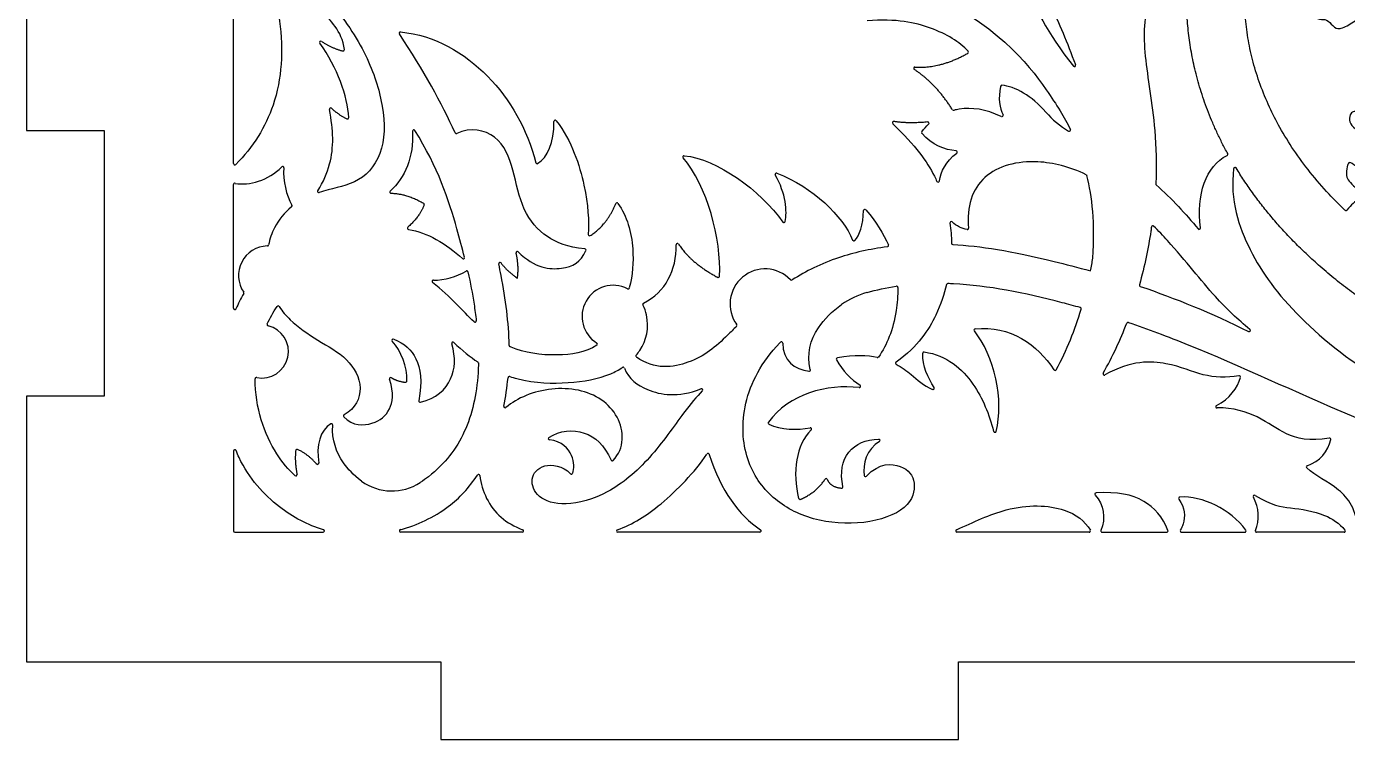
# Model space of a CAD drawing. Header units: millimetres. Extents: x -155 to 473, y -331 to 153.
# Drawn here: x -139.2 to -37.1, y -97.1 to -42.1 of the extents above; entities that cross this region are included whole.
import ezdxf

# ---------------------------------------------------------------- set-up
doc = ezdxf.new("R2010")
doc.units = ezdxf.units.MM
doc.header["$MEASUREMENT"] = 0
doc.layers.add('Layer 03', color=5, linetype='Continuous')

msp = doc.modelspace()

# ---------------------------------------------------------------- linework, layer by layer
at = {"layer": 'Layer 03'}
for p, q in [((-139.19, -29.63), (-139.19, -50.13)), ((-123.19, -52.68), (-123.19, -29.69)), ((-139.19, -50.13), (-133.19, -50.13)), ((-133.19, -50.13), (-133.19, -70.63)), ((-123.19, -63.85), (-123.19, -54.3)), ((-133.19, -70.63), (-139.19, -70.63)), ((-139.19, -70.63), (-139.19, -91.13)), ((-123.19, -74.87), (-123.19, -81.03)), ((-123.09, -81.13), (-116.27, -81.13)), ((-100.89, -81.13), (-110.28, -81.13)), ((-82.54, -81.13), (-93.51, -81.13)), ((-57.1, -81.13), (-67.31, -81.13)), ((-56.1, -81.13), (-51.11, -81.13)), ((-49.97, -81.13), (-45.08, -81.13)), ((-37.41, -81.13), (-44.17, -81.13)), ((-139.19, -91.13), (-107.19, -91.13)), ((-107.19, -91.13), (-107.19, -97.13)), ((-67.19, -97.13), (-67.19, -91.13)), ((-67.19, -91.13), (-24.19, -91.13)), ((-107.19, -97.13), (-67.19, -97.13))]:
    msp.add_line(p, q, dxfattribs=at)
for centre, radius, start, end in [((-110.3, -42.62), 0.1, 84.7455, 213.7554), ((-116.44, -43.33), 0.1, 55.9574, 215.6972), ((-114.73, -43.89), 0.1, 255.113, 6.8024), ((-66.53, -44.07), 0.1, 299.9483, 43.037), ((-70.56, -45.33), 0.1, 86.5879, 236.9566), ((-58.24, -45.1), 0.1, 217.9313, 20.0206), ((-63.84, -46.74), 0.1, 86.5105, 167.8255), ((-115.69, -48.48), 0.1, 45.5045, 191.7638), ((-67.58, -48.47), 0.1, 212.0456, 284.0622), ((-63.84, -48.96), 0.1, 244.8518, 28.0959), ((-55.09, -44.06), 7.09, 220.9254, 239.5184), ((-114.39, -49.13), 0.1, 243.7051, 2.7931), ((-98.34, -49.43), 0.1, 37.5231, 181.021), ((-72.2, -49.52), 0.1, 80.6115, 226.2606), ((-69.57, -49.57), 0.1, 313.4634, 95.4328), ((-109.27, -50.18), 0.1, 32.6497, 183.6124), ((-105.99, -50.27), 0.1, 204.5997, 296.1865), ((-69.95, -50.28), 0.1, 141.9523, 221.4168), ((-58.63, -50.09), 0.1, 239.5184, 26.4391), ((-67.38, -51.79), 0.1, 306.0973, 85.6852), ((-46.48, -51.96), 0.1, 295.0795, 28.8158), ((-123.09, -52.68), 0.1, 180, 314.6956), ((-119.4, -53), 0.1, 354.6906, 136.2722), ((-99.75, -52.59), 0.1, 194.6367, 300.6936), ((-88.39, -52.17), 0.1, 84.5509, 221.0988), ((-45.84, -53.07), 0.1, 31.3985, 172.9876), ((-81.26, -53.51), 0.1, 68.8505, 210.3948), ((-68.77, -54.01), 0.1, 205.2995, 350.647), ((-57.36, -53.63), 0.1, 13.6362, 64.5369), ((-123.09, -54.3), 0.1, 80.8853, 180), ((-116.61, -54.82), 0.1, 146.6821, 287.6818), ((-111.02, -54.87), 0.1, 132.9795, 269.2983), ((-51.85, -54.25), 0.1, 177.1259, 228.3791), ((-118.77, -55.94), 0.1, 309.6131, 27.2059), ((-108.57, -55.82), 0.1, 340.8231, 59.7649), ((-93.58, -55.81), 0.1, 36.8693, 157.7181), ((-74.42, -56.31), 0.1, 40.4789, 177.9137), ((-37.27, -56.21), 0.1, 226.3043, 321.7512), ((-109.66, -57.66), 0.1, 132.2972, 260.6132), ((-95.69, -58.15), 0.1, 176.5571, 301.7289), ((-80.67, -57.13), 0.1, 215.8234, 349.7287), ((-67.76, -57.26), 0.1, 48.3423, 188.9717), ((-66.51, -57.67), 0.1, 262.1385, 6.8755), ((-52.19, -57.57), 0.1, 44.8304, 171.6754), ((-48.61, -57.66), 0.1, 219.2294, 7.176), ((-120.54, -61.31), 2.27, 91.0968, 214.7821), ((-120.58, -58.94), 0.1, 271.0968, 348.6458), ((-88.9, -58.94), 0.1, 33.0529, 181.0133), ((-75.28, -58.55), 0.1, 202.5239, 318.7253), ((-72.7, -59), 0.1, 277.4092, 23.6261), ((-67.63, -58.83), 0.1, 180.4847, 266.8185), ((-105.44, -59.94), 0.1, 227.0995, 13.9178), ((-101.27, -59.56), 0.1, 44.8989, 194.2741), ((-96.06, -59.36), 0.1, 335.1376, 83.7199), ((-105.18, -61.06), 0.1, 12.4686, 120.8196), ((-102.61, -60.4), 0.1, 35.9027, 191.8511), ((-82.13, -63.52), 2.71, 43.8257, 215.8813), ((-107.75, -61.77), 0.1, 87.8711, 231.266), ((-93.86, -64.48), 2.41, 62.6647, 238.3889), ((-85.75, -61.37), 0.1, 242.1877, 357.0464), ((-80.1, -61.58), 0.1, 223.8257, 302.3569), ((-71.98, -62.24), 0.1, 1.1647, 98.2817), ((-68.02, -62.04), 0.1, 88.0269, 166.2188), ((-53.12, -62.07), 0.1, 164.5352, 251.2314), ((-122.49, -62.66), 0.1, 330.1735, 34.7821), ((-92.71, -62.25), 0.1, 242.6647, 345.9438), ((-72.53, -68.8), 6.41, 105.6732, 125.2329), ((-123.09, -63.85), 0.1, 180, 336.4217), ((-119.74, -63.77), 0.1, 33.0947, 146.0142), ((-91.48, -63.54), 0.1, 116.2218, 206.8686), ((-57.81, -63.89), 0.1, 343.1831, 74.3565), ((-120.99, -67.19), 2.04, 258.3409, 76.8189), ((-120.5, -65.11), 0.1, 154.8286, 256.8189), ((-104.54, -64.83), 0.1, 225.8833, 6.4634), ((-84.41, -65.17), 0.1, 314.6585, 35.8813), ((-54.1, -65.04), 0.1, 71.3273, 158.8532), ((-110.86, -66.32), 0.1, 68.3685, 223.1656), ((-65.9, -65.53), 0.1, 96.0445, 219.1294), ((-44.75, -65.55), 0.1, 243.2065, 50.421), ((-106.24, -66.56), 0.1, 45.7081, 196.5235), ((-101.8, -66.73), 0.1, 181.1638, 247.5456), ((-95.18, -66.62), 0.1, 302.7567, 58.3889), ((-80.87, -66.54), 0.1, 359.3585, 135.4287), ((-69.85, -67.32), 0.1, 81.8401, 177.4151), ((-104.37, -68.07), 0.1, 358.9283, 57.0651), ((-92.01, -67.53), 0.1, 140.5019, 233.6521), ((-76.53, -67.77), 0.1, 99.9814, 208.0922), ((-73.45, -67.55), 0.1, 257.9397, 326.1257), ((-71.96, -68.08), 0.1, 125.5463, 242.7506), ((-121.42, -69.29), 0.1, 78.3409, 180.0526), ((-111.05, -69.29), 0.1, 57.5134, 198.5947), ((-101.89, -69.22), 0.1, 73.3811, 174.5446), ((-93.1, -68.5), 0.1, 22.1291, 123.3984), ((-78.73, -68.6), 0.1, 263.6933, 13.0064), ((-59.73, -68.54), 0.1, 213.3185, 331.5341), ((-55.93, -68.91), 0.1, 150.5187, 299.4362), ((-45.51, -69.15), 0.1, 344.3606, 100.924), ((-109.9, -69.46), 0.1, 262.2004, 358.7617), ((-87.05, -70.15), 0.1, 315.7104, 111.2728), ((-74.86, -69.87), 0.1, 262.6609, 57.0651), ((-69.16, -70.01), 0.1, 248.1139, 33.2124), ((-108.77, -71), 0.1, 169.9001, 281.5948), ((-102.21, -71.43), 0.1, 168.5584, 309.7988), ((-47.22, -71.44), 0.1, 116.9094, 272.1759), ((-114.61, -72.15), 0.1, 117.3139, 222.8381), ((-115.63, -72.86), 0.1, 356.4687, 119.2544), ((-81.8, -72.69), 0.1, 143.9303, 242.8314), ((-78.64, -73.17), 0.1, 313.5956, 101.7185), ((-64.38, -73.32), 0.1, 195.0895, 345.1553), ((-98.78, -73.91), 0.1, 124.9605, 264.7353), ((-73.35, -74.05), 0.1, 300.522, 89.6424), ((-38.54, -73.97), 0.1, 349.1668, 100.4677), ((-123.09, -74.87), 0.1, 22.0384, 180), ((-118.29, -74.84), 0.1, 64.6416, 174.3496), ((-86.53, -75.16), 0.1, 17.6303, 145.09), ((-116.71, -75.8), 0.1, 219.8482, 8.8944), ((-93.94, -75.52), 0.1, 204.5566, 315.4805), ((-40.23, -76.1), 0.1, 107.3613, 226.9613), ((-118.38, -76.68), 0.1, 227.8442, 12.3678), ((-110.96, -73.97), 3.98, 233.9148, 303.4087), ((-104.27, -76.77), 0.1, 7.4548, 146.8015), ((-97.09, -76.55), 0.1, 223.9896, 339.9918), ((-77.42, -77.09), 0.1, 23.0184, 147.0853), ((-74.38, -76.73), 0.1, 190.0039, 316.2025), ((-79.44, -78.5), 0.1, 194.3092, 293.4836), ((-76.22, -77.63), 0.1, 264.7258, 11.8736), ((-56.56, -78.19), 0.1, 93.1649, 222.0601), ((-50.09, -78.52), 0.1, 93.7555, 216.6067), ((-44.33, -78.38), 0.1, 58.5212, 209.2232), ((-123.09, -81.03), 0.1, 180, 270), ((-116.27, -81.03), 0.1, 270, 73.6963), ((-110.28, -81.03), 0.1, 105.3057, 270), ((-100.89, -81.03), 0.1, 270, 69.3788), ((-93.51, -81.03), 0.1, 109.577, 270), ((-82.54, -81.03), 0.1, 270, 55.2574), ((-67.31, -81.03), 0.1, 113.8635, 270), ((-57.1, -81.03), 0.1, 270, 29.367), ((-56.1, -81.03), 0.1, 156.8159, 270), ((-51.11, -81.03), 0.1, 270, 19.6373), ((-49.97, -81.03), 0.1, 148.5816, 270), ((-45.08, -81.03), 0.1, 270, 36.5856), ((-44.17, -81.03), 0.1, 156.6017, 270), ((-37.41, -81.03), 0.1, 270, 38.3277)]:
    msp.add_arc(centre, radius, start, end, dxfattribs=at)
for points, knots in [([(-37.34, -56.28), (-37.76, -55.88), (-38.7, -54.94), (-40.03, -53.4), (-41.3, -51.68), (-42.34, -49.99), (-43.21, -48.3), (-43.9, -46.61), (-44.45, -44.89), (-44.82, -43.19), (-45.04, -41.53), (-45.11, -39.88), (-45.04, -38.24), (-44.74, -35.98), (-44.13, -33.69), (-43.21, -31.47), (-42.34, -29.78), (-41.45, -28.33), (-40.8, -27.42), (-40.54, -27.07)], [1638.84946, 1638.84946, 1638.84946, 1638.84946, 1640.603771, 1642.831505, 1644.965059, 1647.005925, 1648.783769, 1650.660291, 1652.461517, 1654.195046, 1655.870763, 1657.497748, 1659.124733, 1660.80045, 1664.335205, 1666.211727, 1667.989571, 1670.030437, 1671.336775, 1671.336775, 1671.336775, 1671.336775]), ([(-40.41, -27.04), (-39.4, -27.56), (-38.94, -27.72), (-38.96, -27.89), (-39.56, -28.14), (-40.15, -28.49), (-40.09, -28.83), (-39.6, -29.42), (-39.26, -29.25), (-38.22, -28.73), (-37.62, -28.36), (-37.13, -28.64), (-35.2, -29.41), (-33.53, -29.95), (-33, -30.07), (-33.1, -30.26), (-34.04, -30.52), (-35.29, -30.45), (-36.61, -29.83), (-37.05, -29.48), (-37.38, -29.77), (-38.06, -30.7), (-38.51, -31.07), (-38.19, -31.63), (-36.74, -32.04), (-35.23, -31.98), (-33.82, -31.63), (-33.98, -32.11), (-35.28, -33.64), (-37.28, -35.99), (-39.61, -38.34), (-40.51, -39.07), (-40.44, -40.1), (-40.03, -41.2), (-39.25, -41.63), (-38.77, -41.48), (-38.27, -42.08), (-37.82, -42.41), (-36.79, -41.83), (-35.86, -41.18), (-33.28, -41.33), (-30.75, -41.23), (-29.9, -41.64), (-28.51, -43.75), (-28.34, -44.87), (-28.62, -46.44), (-28.49, -46.44), (-27.59, -45.99), (-27.29, -45.68), (-27.29, -46.03), (-27.38, -46.85), (-27.48, -47.55), (-27.18, -47.44), (-26.24, -46.67), (-25.74, -45.95), (-25.71, -46.12), (-25.72, -46.83), (-25.85, -47.27), (-25.53, -47.16), (-24.9, -46.83), (-24.27, -46.08), (-24.04, -46.3), (-23.3, -47.06), (-23.13, -48.36), (-23.09, -48.78), (-22.74, -48.63), (-22.16, -47.72), (-22, -48.01), (-22.03, -49.74), (-22.1, -50.89), (-21.97, -51.02), (-21.62, -50.62), (-21.04, -49.53), (-20.67, -48.7), (-20.48, -48.89), (-20.23, -49.51), (-20.03, -49.4), (-19.12, -48.31), (-18.74, -47.23), (-18.53, -46.41), (-18.28, -46.57), (-17.5, -47.38), (-16.75, -47.88), (-15.63, -48.03), (-15.65, -48.37), (-16.1, -51.4), (-16.72, -53.2), (-17.37, -54.53), (-17.51, -55.42), (-17.33, -57.19), (-18.05, -59.74), (-18.87, -61.72), (-19.22, -62.11), (-20.33, -62.14), (-20.64, -62.31), (-21.32, -63.9), (-21.85, -64.55), (-22.32, -64.11), (-22.74, -63.44), (-23.03, -62.94), (-23.26, -63.07), (-23.71, -63.42), (-24.1, -63.62), (-24.09, -63.24), (-23.68, -62.55), (-23.42, -62), (-23.53, -61.75), (-23.87, -61.14), (-24.19, -61.5), (-24.99, -62.15), (-25.59, -62.68), (-25.87, -62.76), (-26.85, -61.87), (-28, -60.67), (-28.34, -60.1), (-28.14, -59.99), (-27.3, -59.57), (-26.24, -59.27), (-26.28, -59.08), (-26.52, -58.1), (-26.74, -58.07), (-27.61, -58.1), (-28.46, -58.29), (-29.52, -58.82), (-30.4, -59.28), (-30.64, -59.14), (-31.26, -58.54), (-31.23, -58.26), (-31.09, -57.74), (-30.92, -57.79), (-30.36, -58.07), (-29.39, -58.2), (-28.13, -57.94), (-27.36, -57.38), (-26.84, -56.38), (-26.75, -55.81), (-26.9, -55.63), (-27.81, -55.4), (-27.88, -55.62), (-28.19, -56.22), (-28.8, -56.69), (-29.63, -56.8), (-30.47, -56.56), (-30.75, -56.34), (-30.65, -56.24), (-29.46, -55.83), (-28.74, -54.94), (-28.58, -54.5), (-28.88, -54.03), (-29.33, -53.81), (-29.53, -54.1), (-30.15, -54.71), (-30.87, -55.07), (-31.71, -54.96), (-31.92, -54.64), (-31.64, -54.34), (-30.08, -53.7), (-29.5, -52.94), (-29.53, -52.72), (-30.12, -52.26), (-30.32, -52.5), (-30.67, -52.84), (-31.51, -53.31), (-32.17, -53.41), (-32.04, -53.05), (-32.01, -52.62), (-31.75, -52.58), (-30.96, -52.24), (-30.11, -51.34), (-29.77, -50.75), (-29.74, -50.47), (-30.3, -49.73), (-30.52, -49.98), (-30.99, -50.62), (-31.71, -51.11), (-32.35, -51.2), (-32.37, -50.98), (-32.19, -49.35), (-32.16, -46.86), (-32.48, -44.22), (-32.68, -44.06), (-33.3, -43.78), (-33.8, -44.02), (-33.86, -44.24), (-33.74, -45.62), (-33.72, -48.01), (-33.81, -49.75), (-33.97, -49.92), (-34.57, -49.33), (-35.55, -48.83), (-36.38, -48.64), (-36.72, -48.66), (-36.95, -48.84), (-37.05, -49.5), (-36.6, -49.97), (-35.71, -50.61), (-34.94, -51.19), (-34.97, -51.37), (-35.42, -51.61), (-35.99, -52.03), (-35.84, -52.38), (-35.49, -53.07), (-35.21, -53.15), (-34.59, -52.99), (-34, -52.68), (-33.79, -52.88), (-33.38, -53.57), (-33.46, -53.74), (-34.44, -53.86), (-35.56, -53.8), (-35.93, -53.5), (-36.53, -52.84), (-37.04, -52.48), (-37.17, -52.86), (-37.28, -53.66), (-37.06, -54.02), (-36.56, -54.51), (-35.98, -54.97), (-36.14, -55.31), (-36.87, -55.86), (-37.19, -56.27)], [1671.477538, 1671.477538, 1671.477538, 1671.477538, 1672.321394, 1673.185856, 1674.050318, 1674.914779, 1675.779241, 1676.643703, 1677.508164, 1678.372626, 1679.237087, 1680.101549, 1680.966011, 1681.830472, 1682.694934, 1683.559396, 1684.423857, 1685.288319, 1686.152781, 1687.017242, 1687.881704, 1688.746166, 1689.610627, 1690.475089, 1691.339551, 1692.204012, 1693.068474, 1693.932935, 1694.797397, 1695.661859, 1696.52632, 1697.390782, 1698.255244, 1699.119705, 1699.984167, 1700.848629, 1701.71309, 1702.577552, 1703.442014, 1704.306475, 1705.170937, 1706.035398, 1706.89986, 1707.764322, 1708.628783, 1709.493245, 1710.357707, 1711.222168, 1712.08663, 1712.951092, 1713.815553, 1714.680015, 1715.544477, 1716.408938, 1717.2734, 1718.137862, 1719.002323, 1719.866785, 1720.731246, 1721.595708, 1722.46017, 1723.324631, 1724.189093, 1725.053555, 1725.918016, 1726.782478, 1727.64694, 1728.511401, 1729.375863, 1730.240325, 1731.104786, 1731.969248, 1732.83371, 1733.698171, 1734.562633, 1735.427094, 1736.291556, 1737.156018, 1738.020479, 1738.884941, 1739.749403, 1740.613864, 1741.478326, 1742.342788, 1743.207249, 1744.071711, 1744.936173, 1745.800634, 1746.665096, 1747.529558, 1748.394019, 1749.258481, 1750.122942, 1750.987404, 1751.851866, 1752.716327, 1753.580789, 1754.445251, 1755.309712, 1756.174174, 1757.038636, 1757.903097, 1758.767559, 1759.632021, 1760.496482, 1761.360944, 1762.225405, 1763.089867, 1763.954329, 1764.81879, 1765.683252, 1766.547714, 1767.412175, 1768.276637, 1769.141099, 1770.00556, 1770.870022, 1771.734484, 1772.598945, 1773.463407, 1774.327869, 1775.19233, 1776.056792, 1776.921253, 1777.785715, 1778.650177, 1779.514638, 1780.3791, 1781.243562, 1782.108023, 1782.972485, 1783.836947, 1784.701408, 1785.56587, 1786.430332, 1787.294793, 1788.159255, 1789.023717, 1789.888178, 1790.75264, 1791.617101, 1792.481563, 1793.346025, 1794.210486, 1795.074948, 1795.93941, 1796.803871, 1797.668333, 1798.532795, 1799.397256, 1800.261718, 1801.12618, 1801.990641, 1802.855103, 1803.719565, 1804.584026, 1805.448488, 1806.312949, 1807.177411, 1808.041873, 1808.906334, 1809.770796, 1810.635258, 1811.499719, 1812.364181, 1813.228643, 1814.093104, 1814.957566, 1815.822028, 1816.686489, 1817.550951, 1818.415412, 1819.279874, 1820.144336, 1821.008797, 1821.873259, 1822.737721, 1823.602182, 1824.466644, 1825.331106, 1826.195567, 1827.060029, 1827.924491, 1828.788952, 1829.653414, 1830.517876, 1831.382337, 1832.246799, 1833.11126, 1833.975722, 1834.840184, 1835.704645, 1836.569107, 1837.433569, 1838.29803, 1839.162492, 1840.026954, 1840.891415, 1841.755877, 1842.620339, 1843.4848, 1844.349262, 1845.213724, 1846.078185, 1846.942647, 1847.807108, 1848.67157, 1849.536032, 1850.400493, 1851.264955, 1852.129417, 1852.993878, 1853.85834, 1854.722802, 1855.587263, 1856.451725, 1857.316187, 1858.180648, 1859.04511, 1859.853549, 1859.853549, 1859.853549, 1859.853549]), ([(-58.14, -45.06), (-58.76, -43.37), (-60.42, -39.66), (-61.78, -35.68), (-62.32, -30.49), (-61.7, -28.72)], [2872.054439, 2872.054439, 2872.054439, 2872.054439, 2877.991476, 2886.397612, 2894.610999, 2894.610999, 2894.610999, 2894.610999]), ([(-122.99, -29.67), (-122.53, -31.34), (-121.03, -35.76), (-119.24, -41.75), (-119.53, -47.92), (-121.68, -51.43), (-123.02, -52.75)], [525.300014, 525.300014, 525.300014, 525.300014, 530.129511, 538.617476, 547.105441, 554.084199, 554.084199, 554.084199, 554.084199]), ([(-63.52, -30.77), (-63.37, -34.32), (-62.3, -38.71), (-60.39, -42.5), (-58.32, -45.16)], [2855.891779, 2855.891779, 2855.891779, 2855.891779, 2864.000356, 2871.77154, 2871.77154, 2871.77154, 2871.77154]), ([(-49.6, -37.53), (-51.03, -37.86), (-52.89, -39.99), (-52.96, -44.16), (-52.01, -49.09), (-51.88, -52.72), (-51.95, -54.25)], [433.514627, 433.514627, 433.514627, 433.514627, 439.73262, 446.691313, 453.650007, 457.685128, 457.685128, 457.685128, 457.685128]), ([(-114.63, -43.88), (-114.81, -42.39), (-116.6, -40.94), (-117.02, -39.83), (-117.23, -39.27)], [475.429556, 475.429556, 475.429556, 475.429556, 478.569459, 481.321428, 481.321428, 481.321428, 481.321428]), ([(-117.08, -39.16), (-115.45, -40.33), (-113.2, -43.54), (-111.74, -47.2), (-111.3, -51.29), (-113.04, -54.09), (-115.24, -54.53), (-116.35, -54.84), (-116.58, -54.92)], [481.57631, 481.57631, 481.57631, 481.57631, 484.649564, 487.886547, 491.123529, 494.360512, 497.597494, 498.463969, 498.463969, 498.463969, 498.463969]), ([(-70.28, -39.04), (-64.16, -42), (-60.68, -46.4), (-59.01, -49.11), (-58.55, -50.04)], [1238.683223, 1238.683223, 1238.683223, 1238.683223, 1247.245531, 1251.916667, 1251.916667, 1251.916667, 1251.916667]), ([(-66.45, -44), (-67.12, -43.29), (-69.04, -42.11), (-71.98, -41.48), (-74.26, -41.67)], [1274.690159, 1274.690159, 1274.690159, 1274.690159, 1279.170758, 1283.44419, 1283.44419, 1283.44419, 1283.44419]), ([(-110.29, -42.52), (-107.64, -42.76), (-103.04, -45.54), (-100.53, -49.98), (-99.84, -52.61)], [2065.908321, 2065.908321, 2065.908321, 2065.908321, 2073.81182, 2081.796607, 2081.796607, 2081.796607, 2081.796607]), ([(-116.69, -54.77), (-116.25, -54.11), (-115.42, -52.17), (-115.46, -50.11), (-115.79, -48.5)], [498.71006, 498.71006, 498.71006, 498.71006, 501.153297, 505.554028, 505.554028, 505.554028, 505.554028]), ([(-63.89, -49.05), (-65.12, -48.47), (-66.29, -48.31), (-67.42, -48.53), (-67.56, -48.57)], [1261.239719, 1261.239719, 1261.239719, 1261.239719, 1264.760798, 1265.266785, 1265.266785, 1265.266785, 1265.266785]), ([(-96.05, -59.26), (-97.4, -59.11), (-99.08, -58.5), (-100.95, -56.38), (-101.53, -53.12), (-102.62, -50.32), (-104.89, -49.85), (-105.94, -50.36)], [2045.372147, 2045.372147, 2045.372147, 2045.372147, 2048.440332, 2051.610335, 2054.780337, 2057.95034, 2061.030704, 2061.030704, 2061.030704, 2061.030704]), ([(-98.26, -49.37), (-97.06, -50.94), (-95.86, -54.63), (-95.73, -57.11), (-95.79, -58.15)], [2086.078331, 2086.078331, 2086.078331, 2086.078331, 2090.78433, 2095.446708, 2095.446708, 2095.446708, 2095.446708]), ([(-72.27, -49.6), (-70.48, -51.31), (-69.55, -52.64), (-68.92, -53.92), (-68.86, -54.05)], [105.399802, 105.399802, 105.399802, 105.399802, 109.8724, 110.384369, 110.384369, 110.384369, 110.384369]), ([(-105.35, -59.91), (-105.52, -59.22), (-106.25, -56.5), (-107.39, -52.93), (-109.19, -50.13)], [292.836702, 292.836702, 292.836702, 292.836702, 294.605101, 299.470076, 299.470076, 299.470076, 299.470076]), ([(-57.32, -53.54), (-58.61, -52.92), (-61.55, -52.19), (-65.61, -53.21), (-66.61, -56.02), (-66.41, -57.66)], [254.006537, 254.006537, 254.006537, 254.006537, 258.093588, 263.566284, 268.905897, 268.905897, 268.905897, 268.905897]), ([(-45.94, -53.06), (-46.24, -55.54), (-44.85, -59.64), (-41.5, -64.22), (-36.62, -68.28), (-34.2, -69.44)], [522.721329, 522.721329, 522.721329, 522.721329, 529.943445, 537.437502, 544.538032, 544.538032, 544.538032, 544.538032]), ([(-118.71, -56.02), (-119.25, -56.47), (-120.03, -57.42), (-120.39, -58.49), (-120.49, -58.96)], [361.803987, 361.803987, 361.803987, 361.803987, 364.417379, 366.232132, 366.232132, 366.232132, 366.232132]), ([(-93.5, -55.75), (-92.79, -56.69), (-92.17, -59.1), (-92.37, -61.28), (-92.62, -62.28)], [2005.469989, 2005.469989, 2005.469989, 2005.469989, 2009.250681, 2012.386163, 2012.386163, 2012.386163, 2012.386163]), ([(-52.29, -57.55), (-52.3, -57.67), (-52.51, -59.04), (-52.81, -60.57), (-53.22, -62.04)], [234.780019, 234.780019, 234.780019, 234.780019, 235.037456, 237.793269, 237.793269, 237.793269, 237.793269]), ([(-44.69, -65.48), (-45.6, -64.72), (-47.6, -62.88), (-49.87, -59.85), (-51.75, -57.87), (-52.12, -57.5)], [242.072785, 242.072785, 242.072785, 242.072785, 246.344158, 251.816854, 253.100961, 253.100961, 253.100961, 253.100961]), ([(-72.69, -59.1), (-74.04, -59.28), (-76.79, -59.89), (-78.99, -60.99), (-80.04, -61.66)], [1115.61123, 1115.61123, 1115.61123, 1115.61123, 1119.987827, 1125.125858, 1125.125858, 1125.125858, 1125.125858]), ([(-67.63, -58.93), (-65.53, -59.04), (-62.5, -59.51), (-57.99, -60.69), (-56.99, -60.97)], [238.850925, 238.850925, 238.850925, 238.850925, 244.796153, 246.364428, 246.364428, 246.364428, 246.364428]), ([(-101.2, -59.49), (-99.93, -60.77), (-97.52, -60.98), (-96.38, -60.29), (-95.97, -59.4)], [2038.230239, 2038.230239, 2038.230239, 2038.230239, 2041.659346, 2045.182635, 2045.182635, 2045.182635, 2045.182635]), ([(-105.08, -61.04), (-104.89, -61.89), (-104.66, -63.13), (-104.49, -64.39), (-104.44, -64.82)], [112.436673, 112.436673, 112.436673, 112.436673, 114.735253, 115.947926, 115.947926, 115.947926, 115.947926]), ([(-101.9, -66.73), (-101.93, -64.95), (-102.21, -62.87), (-102.64, -60.72), (-102.71, -60.42)], [2027.782771, 2027.782771, 2027.782771, 2027.782771, 2032.93042, 2033.766538, 2033.766538, 2033.766538, 2033.766538]), ([(-71.88, -62.24), (-71.87, -62.88), (-72.09, -65.18), (-72.72, -66.65), (-73.37, -67.61)], [2676.856846, 2676.856846, 2676.856846, 2676.856846, 2678.720488, 2684.086042, 2684.086042, 2684.086042, 2684.086042]), ([(-68.12, -62.02), (-68.3, -62.76), (-68.94, -64.68), (-70.29, -66.76), (-72.02, -68)], [882.061488, 882.061488, 882.061488, 882.061488, 884.719565, 888.517139, 888.517139, 888.517139, 888.517139]), ([(-57.78, -63.8), (-58.26, -63.66), (-61.67, -62.74), (-65.05, -62.07), (-67.87, -61.95), (-68.01, -61.94)], [874.118024, 874.118024, 874.118024, 874.118024, 875.135336, 881.583084, 881.925017, 881.925017, 881.925017, 881.925017]), ([(-119.66, -63.72), (-119.42, -64.08), (-118.61, -65.04), (-116.71, -66.34), (-114.27, -67.66), (-113.03, -69.93), (-113.76, -71.6), (-114.65, -72.06)], [2061.046328, 2061.046328, 2061.046328, 2061.046328, 2062.791389, 2066.028372, 2069.265355, 2072.502337, 2075.609283, 2075.609283, 2075.609283, 2075.609283]), ([(-92.09, -67.47), (-91.99, -67.35), (-91.34, -66.47), (-91, -65.14), (-91.44, -63.84), (-91.57, -63.58)], [1149.701125, 1149.701125, 1149.701125, 1149.701125, 1150.368986, 1154.422139, 1155.431263, 1155.431263, 1155.431263, 1155.431263]), ([(-78.64, -68.58), (-78.92, -67.36), (-78.47, -65.59), (-76.96, -64.07), (-76.23, -63.56)], [2666.274542, 2666.274542, 2666.274542, 2666.274542, 2669.979961, 2672.514852, 2672.514852, 2672.514852, 2672.514852]), ([(-84.34, -65.25), (-84.57, -65.47), (-85.79, -66.68), (-87.46, -68.15), (-90.67, -68.64), (-92.07, -67.61)], [1133.556725, 1133.556725, 1133.556725, 1133.556725, 1135.275448, 1142.999285, 1149.538547, 1149.538547, 1149.538547, 1149.538547]), ([(-54.07, -64.94), (-52.62, -65.43), (-47.61, -67.29), (-39.04, -71.3), (-33.04, -73.7), (-31.22, -74.36)], [1282.187581, 1282.187581, 1282.187581, 1282.187581, 1285.052344, 1291.500092, 1294.44457, 1294.44457, 1294.44457, 1294.44457]), ([(-110.82, -66.23), (-109.97, -66.56), (-108.86, -67.65), (-108.6, -69.46), (-108.87, -70.98)], [2088.276747, 2088.276747, 2088.276747, 2088.276747, 2091.11043, 2094.326531, 2094.326531, 2094.326531, 2094.326531]), ([(-108.75, -71.09), (-107.54, -70.85), (-106.12, -69.42), (-106.02, -67.68), (-106.34, -66.59)], [2094.521475, 2094.521475, 2094.521475, 2094.521475, 2097.804287, 2100.856113, 2100.856113, 2100.856113, 2100.856113]), ([(-95.12, -66.7), (-96.01, -67.27), (-98.55, -67.64), (-100.74, -67.27), (-101.81, -66.83), (-101.83, -66.82)], [2020.148329, 2020.148329, 2020.148329, 2020.148329, 2023.400624, 2027.560987, 2027.666913, 2027.666913, 2027.666913, 2027.666913]), ([(-74.3, -76.8), (-73.3, -75.75), (-71.34, -75.88), (-70.38, -77.19), (-70.89, -79.38), (-74.4, -80.63), (-78.57, -80.31), (-81.66, -78.65), (-83.77, -75.74), (-84.08, -71.23), (-82.41, -67.97), (-80.96, -66.48), (-80.94, -66.47)], [2604.274257, 2604.274257, 2604.274257, 2604.274257, 2610.460498, 2616.908245, 2623.355993, 2629.803741, 2636.251488, 2642.699236, 2649.146983, 2655.594731, 2662.042479, 2662.103313, 2662.103313, 2662.103313, 2662.103313]), ([(-69.84, -67.22), (-68.09, -67.47), (-65.79, -69.52), (-64.84, -72.02), (-64.48, -73.35)], [896.494543, 896.494543, 896.494543, 896.494543, 901.095505, 905.420047, 905.420047, 905.420047, 905.420047]), ([(-104.27, -68.07), (-104.28, -68.33), (-104.35, -70.29), (-105.11, -73.56), (-106.98, -76.02), (-108.55, -77.15), (-108.77, -77.29)], [2102.576795, 2102.576795, 2102.576795, 2102.576795, 2103.33283, 2108.392186, 2113.451541, 2114.234163, 2114.234163, 2114.234163, 2114.234163]), ([(-72.01, -68.17), (-71.56, -68.4), (-70.73, -69.02), (-69.91, -69.82), (-69.19, -70.11)], [888.721699, 888.721699, 888.721699, 888.721699, 890.641104, 893.1999, 893.1999, 893.1999, 893.1999]), ([(-45.53, -69.05), (-46.49, -69.24), (-48.45, -69.13), (-50.69, -67.97), (-53.86, -67.85), (-55.88, -68.99)], [1269.623705, 1269.623705, 1269.623705, 1269.623705, 1272.873394, 1276.296015, 1279.546865, 1279.546865, 1279.546865, 1279.546865]), ([(-118.45, -76.76), (-118.95, -76.3), (-120.5, -74.49), (-121.52, -71.51), (-121.52, -69.29)], [2049.611596, 2049.611596, 2049.611596, 2049.611596, 2050.832468, 2053.572838, 2053.572838, 2053.572838, 2053.572838]), ([(-114.68, -72.22), (-113.97, -72.98), (-112.24, -72.84), (-111.05, -71.86), (-110.77, -70.42), (-111.14, -69.33)], [2075.793458, 2075.793458, 2075.793458, 2075.793458, 2078.2074, 2080.722407, 2083.009726, 2083.009726, 2083.009726, 2083.009726]), ([(-101.86, -69.12), (-101.67, -69.18), (-99.97, -69.64), (-97.27, -69.69), (-94.63, -69.24), (-93.43, -68.6), (-93.15, -68.41)], [840.291099, 840.291099, 840.291099, 840.291099, 840.778365, 844.831518, 848.88467, 850.258389, 850.258389, 850.258389, 850.258389]), ([(-93, -68.46), (-92.65, -69.33), (-91.24, -70.35), (-88.91, -70.77), (-87.09, -70.06)], [781.144281, 781.144281, 781.144281, 781.144281, 784.491297, 788.621799, 788.621799, 788.621799, 788.621799]), ([(-93.87, -75.59), (-92.96, -74.66), (-93.06, -71.89), (-96.36, -69.72), (-100.1, -70.17), (-101.7, -71.13), (-102.15, -71.5)], [822.626538, 822.626538, 822.626538, 822.626538, 826.846165, 831.221082, 835.595998, 837.722677, 837.722677, 837.722677, 837.722677]), ([(-86.98, -70.22), (-87.4, -70.66), (-88.48, -71.91), (-90.95, -75.55), (-94.26, -78.31), (-97.71, -79.21), (-99.82, -78.5), (-100.36, -76.99), (-99.44, -75.78), (-97.79, -75.97), (-97.16, -76.62)], [788.893306, 788.893306, 788.893306, 788.893306, 791.155242, 794.100149, 797.045057, 799.989964, 802.934871, 805.879779, 808.824686, 811.617616, 811.617616, 811.617616, 811.617616]), ([(-38.56, -73.87), (-40.07, -74.15), (-42.14, -73.62), (-43.66, -72.29), (-45.99, -71.49), (-47.21, -71.54)], [1324.510213, 1324.510213, 1324.510213, 1324.510213, 1327.854098, 1331.299476, 1334.211678, 1334.211678, 1334.211678, 1334.211678]), ([(-113.31, -77.18), (-113.95, -76.71), (-115.07, -75.46), (-115.6, -74.03), (-115.53, -72.87)], [2119.065496, 2119.065496, 2119.065496, 2119.065496, 2121.235081, 2125.011202, 2125.011202, 2125.011202, 2125.011202]), ([(-98.84, -73.83), (-97.99, -73.24), (-95.88, -73.16), (-94.56, -74.4), (-94.03, -75.56)], [815.991683, 815.991683, 815.991683, 815.991683, 819.134341, 822.432939, 822.432939, 822.432939, 822.432939]), ([(-96.99, -76.58), (-96.87, -76.24), (-96.83, -75.17), (-97.84, -74.1), (-98.79, -74.01)], [811.820078, 811.820078, 811.820078, 811.820078, 813.728942, 815.74773, 815.74773, 815.74773, 815.74773]), ([(-76.12, -77.61), (-76.35, -76.51), (-76.05, -74.78), (-74.35, -73.94), (-73.35, -73.95)], [2594.604454, 2594.604454, 2594.604454, 2594.604454, 2597.637987, 2600.437422, 2600.437422, 2600.437422, 2600.437422]), ([(-116.24, -80.94), (-117.46, -80.58), (-119.85, -79.32), (-122.11, -76.88), (-122.92, -75.01), (-122.99, -74.83)], [173.783667, 173.783667, 173.783667, 173.783667, 179.712837, 186.426257, 187.128428, 187.128428, 187.128428, 187.128428]), ([(-93.54, -80.94), (-92.36, -80.52), (-90.14, -79.15), (-87.59, -76.51), (-86.62, -75.11)], [313.227427, 313.227427, 313.227427, 313.227427, 317.048593, 321.254057, 321.254057, 321.254057, 321.254057]), ([(-36.37, -81.04), (-36.41, -79.37), (-37.81, -77.54), (-39.63, -76.8), (-40.3, -76.17)], [1313.827157, 1313.827157, 1313.827157, 1313.827157, 1317.281611, 1321.089917, 1321.089917, 1321.089917, 1321.089917]), ([(-110.31, -80.94), (-109, -80.58), (-106.7, -79.52), (-104.99, -77.7), (-104.35, -76.72)], [330.231889, 330.231889, 330.231889, 330.231889, 335.743743, 340.029922, 340.029922, 340.029922, 340.029922]), ([(-104.17, -76.76), (-104.01, -77.97), (-103.19, -79.76), (-101.49, -80.7), (-100.86, -80.94)], [314.110869, 314.110869, 314.110869, 314.110869, 318.216949, 320.279453, 320.279453, 320.279453, 320.279453]), ([(-51.02, -81), (-51.39, -79.95), (-52.85, -78.39), (-54.92, -78), (-56.56, -78.09)], [169.534552, 169.534552, 169.534552, 169.534552, 172.863557, 176.691006, 176.691006, 176.691006, 176.691006]), ([(-44.28, -78.3), (-42.99, -79.09), (-41.55, -79.24), (-39.12, -79.57), (-37.76, -80.44), (-37.34, -80.97)], [108.000213, 108.000213, 108.000213, 108.000213, 110.78181, 113.836338, 115.994641, 115.994641, 115.994641, 115.994641]), ([(-67.35, -80.94), (-66.03, -80.36), (-63.11, -78.93), (-59, -79.06), (-57.43, -80.25), (-57.01, -80.98)], [92.649257, 92.649257, 92.649257, 92.649257, 97.34323, 103.506679, 108.162615, 108.162615, 108.162615, 108.162615]), ([(-50.17, -78.58), (-49.69, -79.23), (-49.66, -80.16), (-49.97, -80.84), (-50.06, -80.98)], [160.778021, 160.778021, 160.778021, 160.778021, 162.648646, 163.251197, 163.251197, 163.251197, 163.251197])]:
    msp.add_open_spline(points, degree=3, knots=knots, dxfattribs=at)
msp.add_rational_spline([(-46.4, -51.91), (-49.58, -46.12), (-49.58, -39.88), (-49.58, -38.76), (-49.48, -37.64)], [0.890165367723, 0.926777020074, 1, 0.985957605396, 0.973261700459], degree=2, knots=[468.8342702, 468.8342702, 468.8342702, 469.226968, 469.226968, 469.3022779, 469.3022779, 469.3022779], dxfattribs=at)
for points, degree in [([(-106.08, -50.31), (-107.12, -48.04), (-108.49, -45.5), (-110.38, -42.67)], 3), ([(-114.29, -49.12), (-114.37, -47.52), (-115.17, -45.26), (-116.52, -43.39)], 3), ([(-116.38, -43.25), (-115.63, -43.76), (-114.76, -43.99)], 2), ([(-70.56, -45.23), (-68.55, -45.35), (-66.48, -44.16)], 2), ([(-67.67, -48.52), (-68.92, -46.52), (-70.62, -45.41)], 2), ([(-63.94, -46.72), (-64.14, -47.66), (-64.03, -48.4), (-63.75, -48.92)], 3), ([(-60.45, -48.7), (-61.51, -47.48), (-62.84, -46.7), (-63.84, -46.64)], 3), ([(-115.62, -48.41), (-115.16, -48.86), (-114.44, -49.22)], 2), ([(-99.7, -52.67), (-98.94, -52.22), (-98.41, -51.04), (-98.44, -49.43)], 3), ([(-69.58, -49.47), (-71.07, -49.61), (-72.18, -49.43)], 2), ([(-70.03, -50.22), (-69.86, -50), (-69.68, -49.81), (-69.5, -49.64)], 3), ([(-109.37, -50.19), (-109.25, -52.17), (-109.97, -53.76), (-111.09, -54.8)], 3), ([(-67.37, -51.69), (-68.27, -51.63), (-69.23, -51.24), (-70.02, -50.34)], 3), ([(-68.67, -54.02), (-68.55, -53.3), (-68.2, -52.52), (-67.32, -51.87)], 3), ([(-123.07, -54.21), (-121.98, -54.38), (-120.51, -54.01), (-119.47, -52.93)], 3), ([(-119.3, -53.01), (-119.4, -54.04), (-119.1, -55.09), (-118.68, -55.89)], 3), ([(-85.65, -61.37), (-85.5, -58.55), (-86.61, -54.36), (-88.47, -52.23)], 3), ([(-88.38, -52.07), (-85.85, -52.31), (-82.51, -54.74), (-80.75, -57.19)], 3), ([(-48.51, -57.65), (-48.83, -55.13), (-48.09, -52.82), (-46.44, -52.05)], 3), ([(-80.57, -57.15), (-80.43, -56.4), (-80.51, -54.99), (-81.35, -53.56)], 3), ([(-81.22, -53.42), (-78.41, -54.5), (-76.14, -56.74), (-75.37, -58.59)], 3), ([(-56.82, -59.98), (-56.64, -57.24), (-56.87, -55.24), (-57.27, -53.6)], 3), ([(-111.02, -54.97), (-109.8, -54.99), (-108.52, -55.74)], 2), ([(-51.92, -54.33), (-50.72, -55.39), (-49.64, -56.56), (-48.69, -57.72)], 3), ([(-108.47, -55.86), (-108.77, -56.72), (-109.72, -57.58)], 2), ([(-95.64, -58.24), (-94.36, -57.45), (-93.67, -55.77)], 2), ([(-75.2, -58.62), (-74.86, -58.23), (-74.56, -57.42), (-74.52, -56.31)], 3), ([(-74.34, -56.25), (-73.55, -57.18), (-72.99, -58.09), (-72.61, -58.96)], 3), ([(-109.67, -57.76), (-108.25, -57.99), (-106.77, -58.84), (-105.51, -60.01)], 3), ([(-67.86, -57.27), (-67.78, -57.79), (-67.73, -58.3), (-67.73, -58.83)], 3), ([(-66.53, -57.77), (-66.93, -57.72), (-67.34, -57.5), (-67.69, -57.18)], 3), ([(-91.52, -63.45), (-89.82, -62.61), (-88.96, -60.89), (-89, -58.95)], 3), ([(-88.81, -58.89), (-87.85, -60.37), (-85.79, -61.46)], 2), ([(-101.26, -61.53), (-101.13, -60.52), (-101.37, -59.58)], 2), ([(-56.99, -60.97), (-56.93, -60.64), (-56.87, -60.31), (-56.82, -59.98)], 3), ([(-107.75, -61.67), (-106.9, -61.7), (-105.96, -61.42), (-105.23, -60.98)], 3), ([(-102.53, -60.34), (-102.09, -60.95), (-101.26, -61.53)], 2), ([(-104.61, -64.9), (-105.48, -64.06), (-106.4, -62.98), (-107.82, -61.85)], 3), ([(-74.26, -62.62), (-73.53, -62.42), (-72.77, -62.26), (-72, -62.15)], 3), ([(-53.15, -62.16), (-50.48, -63.07), (-47.63, -64.21), (-44.8, -65.64)], 3), ([(-122.4, -62.71), (-122.63, -63.11), (-122.83, -63.5), (-123, -63.89)], 3), ([(-120.59, -65.06), (-120.38, -64.61), (-120.13, -64.16), (-119.83, -63.72)], 3), ([(-59.64, -68.59), (-58.82, -67.06), (-58.19, -65.49), (-57.72, -63.92)], 3), ([(-65.91, -65.43), (-63.2, -65.14), (-61.09, -66.66), (-59.82, -68.59)], 3), ([(-56.02, -68.86), (-55.28, -67.56), (-54.68, -66.26), (-54.2, -65)], 3), ([(-64.29, -73.35), (-63.66, -70.99), (-64.43, -67.49), (-65.97, -65.59)], 3), ([(-109.8, -69.46), (-109.78, -68.37), (-110.22, -67.14), (-110.93, -66.39)], 3), ([(-106.17, -66.49), (-105.53, -67.12), (-104.91, -67.6), (-104.32, -67.99)], 3), ([(-80.77, -66.54), (-80.79, -67.87), (-79.85, -68.58), (-78.74, -68.7)], 3), ([(-69.07, -69.96), (-69.54, -69.24), (-70, -68.3), (-69.95, -67.32)], 3), ([(-76.61, -67.82), (-76.15, -68.68), (-75.48, -69.35), (-74.8, -69.79)], 3), ([(-73.47, -67.65), (-74.22, -67.49), (-75.2, -67.44), (-76.54, -67.67)], 3), ([(-110.99, -69.21), (-110.58, -69.47), (-109.91, -69.56)], 2), ([(-102.31, -71.41), (-102.17, -70.69), (-102.06, -69.95), (-101.99, -69.21)], 3), ([(-47.26, -71.35), (-46.26, -70.84), (-45.64, -69.98), (-45.41, -69.18)], 3), ([(-74.87, -69.97), (-77.32, -69.66), (-80.3, -70.47), (-81.88, -72.63)], 3), ([(-115.68, -72.77), (-116.5, -73.23), (-116.82, -74.44), (-116.61, -75.79)], 3), ([(-81.84, -72.78), (-80.92, -73.25), (-79.62, -73.27), (-78.66, -73.07)], 3), ([(-78.57, -73.24), (-79.74, -74.35), (-80.05, -76.53), (-79.54, -78.53)], 3), ([(-73.3, -74.13), (-74.28, -74.71), (-74.63, -75.88), (-74.47, -76.75)], 3), ([(-40.26, -76), (-39.32, -75.71), (-38.61, -74.85), (-38.44, -73.98)], 3), ([(-118.39, -74.83), (-118.48, -75.75), (-118.28, -76.66)], 2), ([(-116.78, -75.87), (-117.37, -75.16), (-118.25, -74.74)], 2), ([(-86.44, -75.13), (-85.54, -77.95), (-84.17, -79.79), (-82.49, -80.95)], 3), ([(-79.4, -78.6), (-78.17, -78.06), (-77.5, -77.04)], 2), ([(-77.33, -77.05), (-77.07, -77.65), (-76.23, -77.73)], 2), ([(-56.63, -78.26), (-55.98, -78.98), (-55.79, -80.05), (-56.2, -80.99)], 3), ([(-45, -80.97), (-46.21, -79.35), (-48.35, -78.31), (-50.09, -78.42)], 3), ([(-44.26, -80.99), (-43.92, -80.21), (-43.97, -79.24), (-44.42, -78.43)], 3)]:
    msp.add_open_spline(points, degree=degree, dxfattribs=at)
msp.add_rational_spline([(-29.1, -67.19), (-40.34, -61.88), (-45.75, -53.02)], [0.862534372718, 0.837099615787, 0.883697833774], degree=2, dxfattribs=at)

doc.saveas('drawing.dxf')
